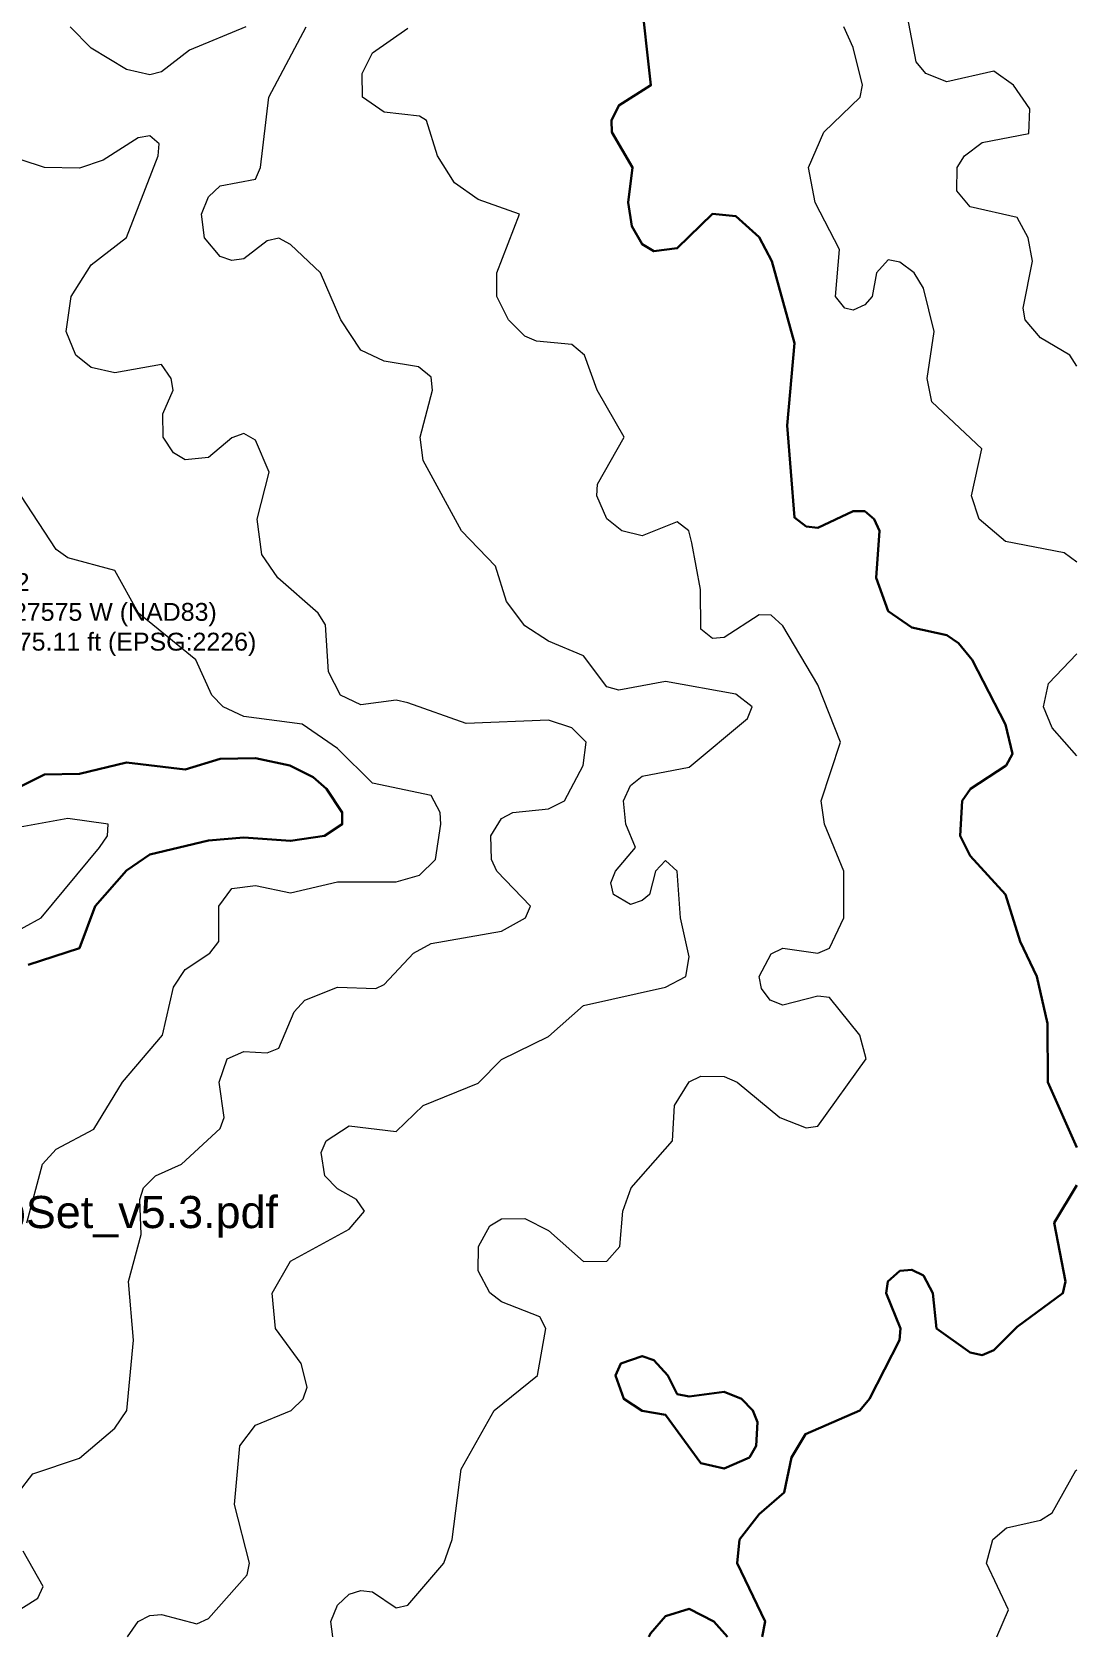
# Model space of a CAD drawing. Extents: x 6810325 to 6812275, y 1878569 to 1880689.
# Drawn here: x 6811982.6 to 6812275.1, y 1878569.4 to 1879018.4 of the extents above; entities that cross this region are included whole.
import ezdxf

# ---------------------------------------------------------------- set-up
doc = ezdxf.new("R2010")
doc.units = 21
doc.header["$LTSCALE"] = 10
doc.header["$MEASUREMENT"] = 0
for name, color, linetype, lineweight in [('ANNO-POINT-LABELS', 7, 'CONTINUOUS', 13), ('ANNO-SAMPLE', 1, 'CONTINUOUS', 35), ('TOPO-CONTOUR-MAJOR', 34, 'CONTINUOUS', 30), ('TOPO-CONTOUR-MINOR', 36, 'CONTINUOUS', 13)]:
    doc.layers.add(name, color=color, linetype=linetype, lineweight=lineweight)
doc.styles.add('LABEL', font='arial.ttf')

msp = doc.modelspace()

# ---------------------------------------------------------------- linework, layer by layer
at = {"layer": 'TOPO-CONTOUR-MAJOR'}
for points, elevation in [([(6812275.11, 1878706.31), (6812267.01, 1878724.6), (6812266.91, 1878741), (6812263.89, 1878754.12), (6812259.18, 1878763.97), (6812255.1, 1878777.11), (6812245.26, 1878787.89), (6812242.47, 1878793.49), (6812243.03, 1878803.34), (6812245.32, 1878806.62), (6812255.28, 1878813.18), (6812257.06, 1878816.46), (6812255.1, 1878824.63), (6812245.82, 1878842.71), (6812241.98, 1878847.43), (6812238.7, 1878849.66), (6812228.85, 1878851.82), (6812222.29, 1878856.36), (6812218.88, 1878865.67), (6812219.81, 1878878.79), (6812218.31, 1878882.08), (6812215.73, 1878884.3), (6812212.45, 1878884.38), (6812202.61, 1878879.65), (6812199.33, 1878880.08), (6812196.04, 1878882.55), (6812194.02, 1878908.32), (6812196.02, 1878931.29), (6812189.69, 1878954.25), (6812186.2, 1878960.99), (6812179.64, 1878966.86), (6812173.08, 1878967.49), (6812163.24, 1878957.88), (6812156.67, 1878957.04), (6812153.39, 1878959.01), (6812150.54, 1878964.1), (6812149.48, 1878970.66), (6812150.72, 1878980.5), (6812144.94, 1878990.34), (6812144.78, 1878993.62), (6812146.83, 1878997.84), (6812155.85, 1879003.47), (6812152.98, 1879029.71)], 210), ([(6811981.55, 1878757.4), (6811995.91, 1878762.13), (6812000.31, 1878773.81), (6812009.04, 1878783.84), (6812015.6, 1878788.31), (6812032, 1878792.22), (6812041.85, 1878793.01), (6812054.97, 1878792.09), (6812064.49, 1878793.49), (6812069.44, 1878796.77), (6812069.45, 1878800.05), (6812065.06, 1878806.62), (6812061.26, 1878809.9), (6812054.77, 1878813.18), (6812045.13, 1878815.25), (6812035.28, 1878815.05), (6812025.44, 1878812.1), (6812009.04, 1878814.04), (6811995.91, 1878810.9), (6811986.07, 1878810.71), (6811976.23, 1878805.77)], 205), ([(6812187.03, 1878569.41), (6812187.82, 1878573.68), (6812180.02, 1878590.08), (6812180.67, 1878596.64), (6812186.2, 1878603.77), (6812193.16, 1878609.77), (6812195.24, 1878619.61), (6812199.1, 1878626.17), (6812214.34, 1878632.73), (6812217.02, 1878636.01), (6812225.41, 1878652.42), (6812225.77, 1878655.7), (6812221.73, 1878665.54), (6812222.14, 1878668.82), (6812225.57, 1878671.8), (6812228.85, 1878672.14), (6812232.13, 1878670.47), (6812234.78, 1878665.54), (6812235.81, 1878655.7), (6812245.26, 1878648.93), (6812248.54, 1878648.24), (6812251.82, 1878649.65), (6812258.38, 1878656.17), (6812271.18, 1878665.54), (6812271.93, 1878668.82), (6812268.78, 1878685.23), (6812275.11, 1878695.79)], 210), ([(6812155.3, 1878569.41), (6812155.72, 1878570.4), (6812159.96, 1878575.18), (6812166.52, 1878577.25), (6812173.46, 1878573.68), (6812177.31, 1878569.41)], 210)]:
    msp.add_lwpolyline(points, dxfattribs=dict(at, elevation=elevation))
at = {"layer": 'TOPO-CONTOUR-MAJOR', "elevation": 210}
msp.add_lwpolyline([(6812183.41, 1878619.61), (6812176.36, 1878616.48), (6812169.8, 1878618), (6812159.96, 1878631.58), (6812153.39, 1878632.63), (6812148.23, 1878636.01), (6812145.98, 1878642.57), (6812147.41, 1878645.86), (6812153.39, 1878647.95), (6812156.67, 1878646.83), (6812160.6, 1878642.57), (6812163.24, 1878637.33), (6812166.52, 1878636.63), (6812176.36, 1878637.95), (6812181.21, 1878636.01), (6812184.4, 1878632.73), (6812185.65, 1878629.45), (6812185.36, 1878622.89)], close=True, dxfattribs=at)
at = {"layer": 'TOPO-CONTOUR-MINOR'}
for points, elevation in [([(6812275.11, 1878924.93), (6812273.11, 1878928.01), (6812264.94, 1878932.84), (6812260.59, 1878937.85), (6812260.02, 1878941.13), (6812262.64, 1878954.25), (6812261.44, 1878960.82), (6812258.38, 1878966.45), (6812245.26, 1878969.51), (6812241.53, 1878973.94), (6812241.57, 1878980.5), (6812243.65, 1878983.78), (6812248.54, 1878987.43), (6812261.66, 1878990.01), (6812261.9, 1878996.9), (6812257.35, 1879003.47), (6812251.82, 1879007.43), (6812238.7, 1879004.42), (6812232.85, 1879006.75), (6812230.1, 1879010.03), (6812227.62, 1879023.15)], 212), ([(6812042.48, 1879019.87), (6812026.64, 1879013.31), (6812018.88, 1879007.25), (6812015.6, 1879006.38), (6812009.04, 1879007.88), (6811999.19, 1879013.87), (6811993.32, 1879019.87)], 208), ([(6812009.37, 1878569.41), (6812012.31, 1878573.68), (6812015.6, 1878575.4), (6812018.88, 1878575.69), (6812028.72, 1878573.04), (6812032, 1878574.52), (6812042.86, 1878586.8), (6812043.47, 1878590.08), (6812039.24, 1878606.49), (6812040.81, 1878622.89), (6812045.13, 1878628.66), (6812055.13, 1878632.73), (6812058.54, 1878636.01), (6812059.58, 1878639.29), (6812057.98, 1878645.86), (6812050.79, 1878655.7), (6812049.83, 1878665.54), (6812054.97, 1878674.48), (6812071.37, 1878683.47), (6812075.71, 1878688.51), (6812073.46, 1878691.79), (6812068.09, 1878694.75), (6812064.61, 1878698.35), (6812063.57, 1878704.91), (6812064.91, 1878708.19), (6812071.37, 1878712.35), (6812084.5, 1878710.76), (6812092.06, 1878718.03), (6812107.46, 1878724.28), (6812114.02, 1878730.95), (6812127.15, 1878737.39), (6812136.99, 1878746.01), (6812159.96, 1878751.14), (6812165.66, 1878754.12), (6812166.52, 1878759.67), (6812164.15, 1878770.53), (6812163.23, 1878783.65), (6812159.96, 1878786.6), (6812157.15, 1878783.65), (6812155.46, 1878777.09), (6812153.39, 1878775.46), (6812150.11, 1878774.33), (6812145.4, 1878777.09), (6812144.65, 1878780.37), (6812145.92, 1878783.65), (6812151.54, 1878790.21), (6812148.79, 1878796.77), (6812148.21, 1878803.34), (6812150.11, 1878807.59), (6812153.39, 1878810.16), (6812166.52, 1878812.74), (6812182.86, 1878826.3), (6812184.19, 1878829.58), (6812179.64, 1878833.13), (6812159.96, 1878836.69), (6812146.83, 1878834.25), (6812143.55, 1878835.22), (6812136.99, 1878843.9), (6812127.15, 1878847.98), (6812120.59, 1878852.28), (6812115.41, 1878859.11), (6812112.32, 1878868.95), (6812102.82, 1878878.79), (6812092.07, 1878898.48), (6812091.24, 1878905.04), (6812094.68, 1878918.16), (6812094.34, 1878921.78), (6812090.78, 1878924.73), (6812081.22, 1878926.28), (6812074.65, 1878929.42), (6812069.03, 1878937.85), (6812063.37, 1878950.97), (6812054.97, 1878958.92), (6812051.69, 1878960.67), (6812048.41, 1878959.95), (6812041.85, 1878954.96), (6812038.56, 1878954.43), (6812035.28, 1878955.59), (6812030.87, 1878960.82), (6812030.02, 1878967.38), (6812032, 1878972.29), (6812035.28, 1878975.31), (6812045.13, 1878977.24), (6812046.52, 1878980.5), (6812048.88, 1879000.19), (6812059.35, 1879019.87)], 208), ([(6812066.82, 1878569.41), (6812066.27, 1878573.68), (6812068.09, 1878578.29), (6812071.37, 1878581.36), (6812074.65, 1878582.42), (6812077.93, 1878582.05), (6812084.5, 1878577.56), (6812087.78, 1878578.3), (6812097.84, 1878590.08), (6812100.19, 1878596.64), (6812102.74, 1878616.33), (6812111.95, 1878632.73), (6812124.11, 1878642.57), (6812126.47, 1878655.7), (6812124.74, 1878658.98), (6812114.02, 1878663.15), (6812110.74, 1878665.62), (6812107.46, 1878671.86), (6812107.63, 1878678.66), (6812110.74, 1878684.37), (6812114.02, 1878686.41), (6812120.59, 1878686.48), (6812127.15, 1878683.1), (6812136.99, 1878674.47), (6812143.55, 1878674.56), (6812147.15, 1878678.66), (6812147.98, 1878688.51), (6812150.36, 1878695.07), (6812161.88, 1878708.19), (6812162.42, 1878718.03), (6812166.52, 1878724.71), (6812169.8, 1878726.28), (6812176.36, 1878726.2), (6812180.01, 1878724.6), (6812191.97, 1878714.75), (6812199.33, 1878711.82), (6812202.61, 1878712.28), (6812216.12, 1878731.16), (6812214.37, 1878737.72), (6812205.89, 1878748.26), (6812202.61, 1878748.67), (6812192.76, 1878746.14), (6812189.28, 1878747.56), (6812186.84, 1878750.84), (6812186.18, 1878754.12), (6812189.48, 1878760.46), (6812192.76, 1878762.09), (6812202.61, 1878760.65), (6812205.89, 1878762.05), (6812209.84, 1878770.53), (6812209.83, 1878783.65), (6812204.41, 1878796.77), (6812203.47, 1878803.34), (6812208.93, 1878819.74), (6812202.61, 1878835.72), (6812192.76, 1878852.22), (6812189.48, 1878855.23), (6812186.2, 1878855.31), (6812176.36, 1878848.99), (6812173.08, 1878848.69), (6812169.8, 1878851.35), (6812169.72, 1878862.39), (6812167.31, 1878875.51), (6812166.5, 1878878.79), (6812163.24, 1878881.36), (6812153.39, 1878877.42), (6812147.68, 1878878.79), (6812143.55, 1878882.15), (6812140.75, 1878888.64), (6812140.86, 1878891.92), (6812148.32, 1878905.04), (6812140.8, 1878918.16), (6812137.27, 1878928.01), (6812133.71, 1878930.95), (6812123.87, 1878931.89), (6812120.59, 1878933.29), (6812115.96, 1878937.85), (6812112.74, 1878944.41), (6812112.69, 1878950.97), (6812119.11, 1878967.38), (6812107.46, 1878971.5), (6812100.9, 1878976.14), (6812096.13, 1878983.78), (6812093.05, 1878993.62), (6812091.06, 1878994.87), (6812081.22, 1878995.94), (6812075.09, 1879000.19), (6812075.02, 1879006.75), (6812077.93, 1879012.55), (6812087.78, 1879019.45)], 209), ([(6812275.11, 1878870.07), (6812271.5, 1878872.64), (6812255.1, 1878875.89), (6812247.77, 1878882.08), (6812245.64, 1878888.64), (6812248.45, 1878901.76), (6812234.47, 1878914.88), (6812233.2, 1878921.45), (6812235.16, 1878934.57), (6812232.13, 1878946.74), (6812229.56, 1878950.97), (6812225.57, 1878953.97), (6812222.29, 1878954.67), (6812219.01, 1878950.97), (6812217.81, 1878944.41), (6812215.73, 1878942.06), (6812212.45, 1878940.53), (6812210.14, 1878941.13), (6812207.5, 1878944.41), (6812208.63, 1878957.53), (6812201.88, 1878970.66), (6812199.97, 1878980.5), (6812204.25, 1878990.34), (6812214.45, 1879000.19), (6812215.13, 1879003.47), (6812212.45, 1879014.06), (6812209.83, 1879019.87)], 211), ([(6811978.77, 1878609.77), (6811982.79, 1878615.05), (6811995.91, 1878619.38), (6812005.76, 1878627.76), (6812009.16, 1878632.73), (6812011.03, 1878652.42), (6812009.64, 1878668.82), (6812013.11, 1878681.94), (6812012.79, 1878691.79), (6812013.81, 1878695.07), (6812017.14, 1878698.35), (6812024.44, 1878701.63), (6812035.28, 1878711.66), (6812036.4, 1878714.75), (6812034.95, 1878724.6), (6812037.24, 1878731.16), (6812041.85, 1878733.15), (6812048.41, 1878732.85), (6812051.69, 1878734.12), (6812055.95, 1878744.28), (6812059, 1878747.56), (6812068.09, 1878751.13), (6812078.88, 1878750.84), (6812081.22, 1878751.89), (6812089.38, 1878760.68), (6812094.34, 1878763.37), (6812114.02, 1878766.88), (6812120.76, 1878770.53), (6812122.11, 1878773.81), (6812112.74, 1878783.65), (6812111.26, 1878786.93), (6812111.04, 1878793.49), (6812114.02, 1878798.33), (6812117.2, 1878800.05), (6812127.15, 1878801.06), (6812131.68, 1878803.34), (6812136.92, 1878813.18), (6812137.71, 1878819.74), (6812133.71, 1878823.76), (6812127.15, 1878825.9), (6812104.18, 1878824.89), (6812087.78, 1878830.74), (6812084.5, 1878831.43), (6812074.65, 1878830.15), (6812068.96, 1878832.86), (6812065.57, 1878839.42), (6812064.71, 1878852.55), (6812062.71, 1878855.83), (6812051.45, 1878865.67), (6812046.94, 1878872.23), (6812045.64, 1878882.08), (6812049.03, 1878895.2), (6812045.13, 1878904.21), (6812041.85, 1878906.03), (6812038.56, 1878904.87), (6812032, 1878899.32), (6812025.44, 1878898.7), (6812022.16, 1878900.66), (6812019.3, 1878905.04), (6812019.22, 1878911.6), (6812022.1, 1878918.16), (6812021.56, 1878921.45), (6812018.88, 1878925.33), (6812005.76, 1878923.02), (6811999.19, 1878924.54), (6811994.83, 1878928.01), (6811992.14, 1878934.57), (6811993.56, 1878944.41), (6811999.19, 1878953.27), (6812009.04, 1878960.93), (6812017.87, 1878983.78), (6812018.19, 1878987.06), (6812015.6, 1878989.3), (6812012.32, 1878988.76), (6812002.48, 1878982.49), (6811995.91, 1878980.3), (6811986.05, 1878980.5), (6811972.95, 1878984.8)], 207), ([(6811981.16, 1878685.23), (6811985.56, 1878701.63), (6811989.35, 1878705.84), (6811999.89, 1878711.47), (6812007.96, 1878724.6), (6812019.12, 1878737.72), (6812022.16, 1878751.17), (6812025.44, 1878756.16), (6812032.34, 1878760.68), (6812034.88, 1878763.97), (6812034.87, 1878773.81), (6812038.56, 1878778.76), (6812045.13, 1878779.64), (6812054.97, 1878777.59), (6812068.09, 1878780.68), (6812084.5, 1878780.61), (6812091.06, 1878782.46), (6812095.57, 1878786.93), (6812097.08, 1878796.77), (6812096.85, 1878800.05), (6812094.34, 1878804.81), (6812077.93, 1878808.27), (6812068.09, 1878817.92), (6812058.25, 1878824.74), (6812041.85, 1878826.93), (6812036.07, 1878829.58), (6812032.98, 1878832.86), (6812028.45, 1878842.71), (6812012.44, 1878855.83), (6812005.76, 1878867.7), (6811992.63, 1878871.27), (6811989.35, 1878873.64), (6811979.51, 1878888.73)], 206), ([(6812275.11, 1878815.86), (6812268.22, 1878823.7), (6812265.71, 1878829.58), (6812267.13, 1878836.14), (6812275.11, 1878844.46)], 211), ([(6811956.54, 1878754.87), (6811985.17, 1878770.53), (6812001.49, 1878790.21), (6812003.73, 1878793.49), (6812003.95, 1878796.77), (6811992.63, 1878798.37), (6811976.23, 1878795.36)], 204), ([(6812252.69, 1878569.41), (6812255.95, 1878576.96), (6812249.8, 1878590.08), (6812251.6, 1878596.64), (6812255.38, 1878599.92), (6812264.94, 1878602.08), (6812268.22, 1878604.14), (6812274.78, 1878615.98), (6812275.11, 1878616.16)], 211), ([(6811976.23, 1878575.2), (6811984.19, 1878580.24), (6811985.68, 1878583.52), (6811980.08, 1878593.36)], 207)]:
    msp.add_lwpolyline(points, dxfattribs=dict(at, elevation=elevation))

# ---------------------------------------------------------------- texts
at = {"layer": 'ANNO-POINT-LABELS', "insert": (6811975.11, 1878855.41), "char_height": 5, "attachment_point": 5, "style": 'LABEL'}
msp.add_mtext('CP2\\P38.318103 N  121.127575 W (NAD83)\\PN 1878869.41  E 6811975.11 ft (EPSG:2226)', dxfattribs=at)
at = {"layer": 'ANNO-SAMPLE', "insert": (6811300.11, 1878679.41), "char_height": 9, "width": 1500, "attachment_point": 5, "style": 'LABEL'}
msp.add_mtext('Coordinates: NAD83 / California State Plane Zone 2, US survey feet (EPSG:2226; Autodesk CS code CA83-IIF). Drawing units: US survey feet ($INSUNITS = 21). Elevations and contour polyline elevations: feet, NAVD88. Source: SAMPLE_Delineation_MapSet_v5.3.pdf / gis (same geometry), v5.3 (Rev. 3), 2026-10-10. Mapper: Danir Kantserov, danirkantserov@gmail.com.', dxfattribs=at)

doc.saveas('drawing.dxf')
